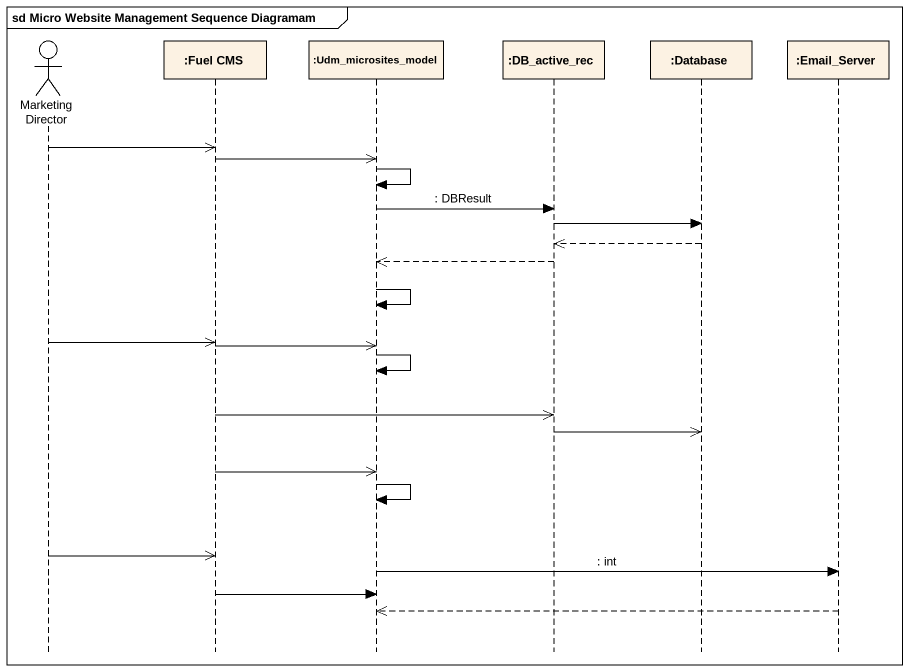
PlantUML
@startuml
mainframe sd Micro Website Management Sequence Diagramam
hide footbox
actor "Marketing Director" as Marketing_Director
participant ":Fuel CMS" as Fuel_CMS
participant ":Udm_microsites_model" as Udm_microsites_model
participant ":DB_active_rec" as DB_active_rec
participant ":Database" as Database_
participant ":Email_Server" as Email_Server

Marketing_Director ->> Fuel_CMS
Fuel_CMS ->> Udm_microsites_model
Udm_microsites_model -> Udm_microsites_model
Udm_microsites_model -> DB_active_rec : : DBResult
DB_active_rec -> Database_
Database_ -->> DB_active_rec
DB_active_rec -->> Udm_microsites_model
Udm_microsites_model -> Udm_microsites_model
Marketing_Director ->> Fuel_CMS
Fuel_CMS ->> Udm_microsites_model
Udm_microsites_model -> Udm_microsites_model
Fuel_CMS ->> DB_active_rec
DB_active_rec ->> Database_
Fuel_CMS ->> Udm_microsites_model
Udm_microsites_model -> Udm_microsites_model
Marketing_Director ->> Fuel_CMS
Udm_microsites_model -> Email_Server : : int
Fuel_CMS -> Udm_microsites_model
Email_Server -->> Udm_microsites_model
@enduml
